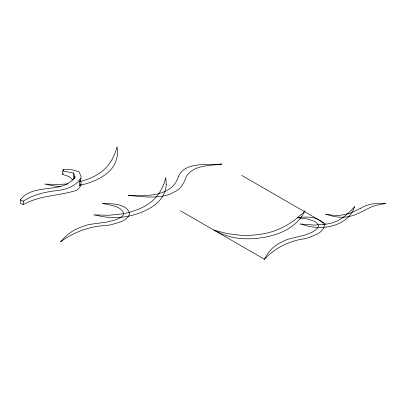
<?xml version="1.0" encoding="UTF-8"?>
<svg xmlns="http://www.w3.org/2000/svg" width="406" height="406" viewBox="0 0 406 406"><rect width="100%" height="100%" fill="white"/><g stroke="black" fill="none" stroke-linecap="round" stroke-linejoin="round"><path stroke-width="0.61" d="M62.737 171.033L63.331 169.429L71.953 169.82L78.921 171.743L81.261 176.711C76.912 186.471 65.315 189.917 55.46 190.754C44.218 192.231 32.79 194.733 23.279 201.214L20.3 199.884C33.896 182.177 62.336 194.981 75.135 176.925L73.593 173.042L62.737 171.033L62.737 174.413L69.152 176.62L73.146 180.183M62.737 174.413L63.133 173.347M81.261 178.32L79.642 181.599L79.642 185.923L81.261 182.639L80.089 180.157M81.261 184.253L79.642 187.531L76.83 190.236C59.21 196.052 39.732 195.164 23.279 204.644L20.3 203.315L20.3 199.884M264.413 259.251C267.381 253.709 271.167 248.345 276.572 244.94A75.45 43.564 0 0 1 278.678 243.61L284.926 240.413A33.368 19.265 0 0 1 288.671 239.068L304.292 235.247L311.701 232.43A26.694 15.413 0 0 0 314.889 230.506L317.406 228.248L318.451 226.401A6.471 3.735 0 0 0 318.471 225.609L317.791 224.148L316.03 222.392A13.936 8.049 0 0 0 314.198 221.214L307.408 218.961L297.08 217.631C306.094 216.54 318.106 216.17 324.034 224.406A9.505 5.486 0 0 1 324.318 225.523L323.612 228.192L321.369 231.055A26.075 15.052 0 0 1 317.629 233.846L309.123 237.48A48.202 27.831 0 0 1 304.733 238.718C289.341 240.804 275.121 247.863 264.413 259.251L180.467 210.79M79.49 185.405C88 183.634 96.334 180.574 103.631 175.808A54.14 31.257 0 0 0 110.447 170.048C116.304 163.933 118.623 155.001 116.974 146.749C114.583 157.015 108.915 166.739 100.13 172.789A53.232 30.734 0 0 1 93.558 176.686L88.873 178.772L81.515 181.264A54.379 31.394 0 0 1 79.48 181.807M67.782 183.903L56.952 184.542L44.792 184.08L53.633 185.852L60.509 186.598M241.748 175.407L325.693 223.873M74.943 178.051L74.364 176.595L74.364 178.442M73.593 173.042L73.593 178.97M63.331 169.429L63.331 170.556M23.279 201.214L23.279 204.644M123.754 213.683L123.734 213.962A6.471 3.735 0 0 1 123.48 214.744L121.907 216.459L118.76 218.433A26.694 15.413 0 0 1 115.05 220.016L106.92 222.067L90.401 224.3A33.368 19.265 0 0 0 86.316 225.254L79.216 227.791A75.45 43.564 0 0 0 76.749 228.898C70.36 231.76 65.138 236.622 60.55 241.803C73.963 232.039 89.751 226.127 106.331 225.533A48.202 27.831 0 0 0 111.026 224.741L120.475 222.001A26.157 15.103 0 0 0 122.582 221.021C125.5 219.413 128.905 217.281 129.585 213.759A11.124 6.425 0 0 0 129.499 212.526C124.779 203.01 111.477 204.025 102.54 203.289C109.427 205.537 121.105 205.355 123.754 213.683M166.257 184.578C165.963 190.632 163.364 196.433 159.254 200.858A54.14 31.257 0 0 1 152.443 206.618C143.389 212.465 132.869 215.896 122.201 217.169A41.376 23.888 0 0 1 113.832 217.596L105.321 217.053L93.598 214.891L108.676 215.287L122.551 213.855A54.379 31.394 0 0 0 130.321 212.074L137.685 209.582L142.364 207.496A53.232 30.734 0 0 0 148.941 203.599C157.721 197.549 163.39 187.826 165.78 177.559L166.257 184.578M178.467 176.326C172.362 197.098 145.409 196.154 128.266 195.281C140.44 196.707 152.96 198.164 165.095 195.641A26.344 15.21 0 0 0 170.19 194.083L176.377 190.911A30.76 17.757 0 0 0 179.153 188.765C182.923 185.542 184.634 180.787 186.425 176.326C193.713 164.765 210.085 165.841 221.965 164.009C208.699 165.521 185.39 161.035 178.467 176.326M354.509 206.791C350.17 220.412 335.858 226.751 322.562 227.39A26.557 15.332 0 0 1 317.187 227.472L309.235 226.482L299.963 223.96L314.066 225.056L325.14 224.32A36.413 21.021 0 0 0 329.768 223.432C339.939 221.514 347.734 214.114 354.509 206.791M304.972 210.958C300.577 219.915 292.817 226.888 283.89 231.181A54.14 31.257 0 0 1 273.852 235.064C262.575 238.286 250.669 239.555 238.982 238.358A41.376 23.888 0 0 1 230.943 236.952L223.396 234.622L213.906 230.095L227.644 233.704L241.448 235.358A54.379 31.394 0 0 0 249.807 235.373L258.246 234.643L263.936 233.714A53.232 30.734 0 0 0 272.553 231.506C284.916 227.609 295.898 220.118 304.972 210.958M360.701 208.222L351.987 212.521A31.952 18.448 0 0 1 349.602 213.343L341.882 215.078A23.137 13.357 0 0 1 338.218 215.378L332.494 215.195L325.653 214.104C332.803 216.601 340.573 218.164 348.12 216.672A30.486 17.6 0 0 0 350.114 216.256A29.78 17.194 0 0 0 353.768 215.236L358.802 213.216L371.414 206.887A36.753 21.219 0 0 1 375.824 205.406L385.7 203.452C377.169 202.833 368.146 203.665 360.701 208.222"/></g></svg>
